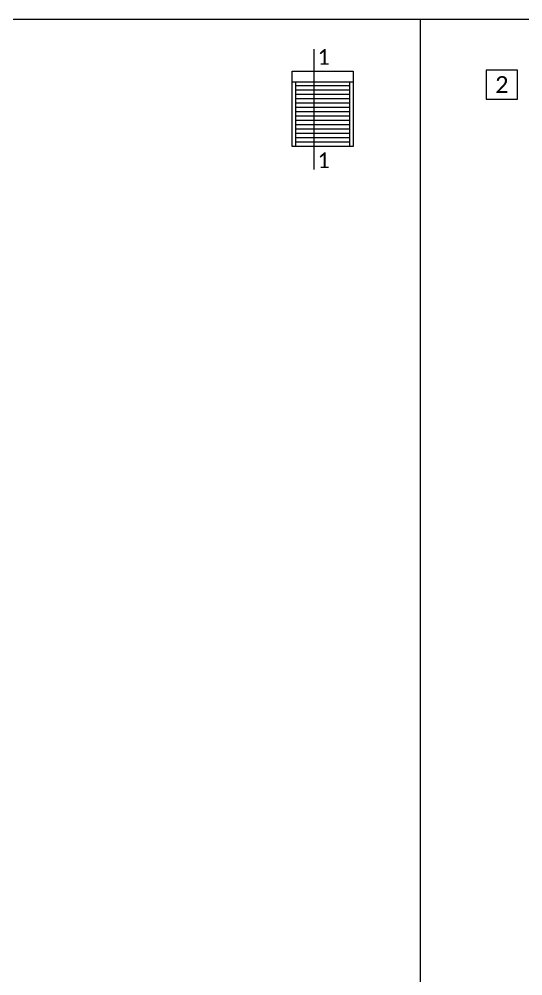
# Model space of a CAD drawing. Header units: millimetres. Extents: x 0 to 7790, y 0 to 17467.
# Drawn here: x 5886 to 6337, y 7190 to 8045 of the extents above; entities that cross this region are included whole.
import ezdxf

# ---------------------------------------------------------------- set-up
doc = ezdxf.new("R2010")
doc.units = ezdxf.units.MM
for name, color, linetype, lineweight in [('_MB_ramka_0.15', 124, 'Continuous', 15), ('_MB_tekst_0.25', 40, 'Continuous', 25), ('_MB_widokowa_0.15', 153, 'Continuous', 15)]:
    doc.layers.add(name, color=color, linetype=linetype, lineweight=lineweight)
doc.styles.add('_MB_Calibri_Light_2.5', font='calibril.ttf', dxfattribs={"height": 2.5})

msp = doc.modelspace()

# ---------------------------------------------------------------- linework, layer by layer
at = {"layer": '_MB_ramka_0.15'}
msp.add_line((6245, 8045), (6245, 5445), dxfattribs=at)
msp.add_lwpolyline([(5245, 8045), (7745, 8045), (7745, 5445), (5245, 5445), (5245, 8045)], dxfattribs=at)
msp.add_lwpolyline([(6303.726, 7973.4), (6331.726, 7973.4), (6331.726, 7999.4), (6303.726, 7999.4)], close=True, dxfattribs=at)
at = {"layer": '_MB_widokowa_0.15'}
for points in [[(6149.684, 8018.216), (6149.684, 7938.591)], [(6130.446, 7988.997), (6185.046, 7988.997)], [(6133.596, 7931.142), (6133.596, 7988.997)], [(6181.896, 7985.532), (6133.596, 7985.532)], [(6181.896, 7931.142), (6181.896, 7988.997)], [(6181.896, 7981.647), (6133.596, 7981.647)], [(6181.896, 7977.762), (6133.596, 7977.762)], [(6181.896, 7973.877), (6133.596, 7973.877)], [(6181.896, 7969.992), (6133.596, 7969.992)], [(6181.896, 7966.107), (6133.596, 7966.107)], [(6181.896, 7962.222), (6133.596, 7962.222)], [(6181.896, 7958.337), (6133.596, 7958.337)], [(6181.896, 7954.452), (6133.596, 7954.452)], [(6181.896, 7950.567), (6133.596, 7950.567)], [(6181.896, 7946.682), (6133.596, 7946.682)], [(6181.896, 7942.797), (6133.596, 7942.797)], [(6181.896, 7938.912), (6133.596, 7938.912)], [(6181.896, 7935.027), (6133.596, 7935.027)], [(6149.684, 7938.591), (6149.684, 7910.591)]]:
    msp.add_lwpolyline(points, dxfattribs=at)
msp.add_lwpolyline([(6130.446, 7998.447), (6185.046, 7998.447), (6185.046, 7931.142), (6130.446, 7931.142)], close=True, dxfattribs=at)

# ---------------------------------------------------------------- texts
at = {"layer": '_MB_tekst_0.25', "insert": (6317.873, 7986.558), "char_height": 15, "width": 19.52774, "attachment_point": 5, "style": '_MB_Calibri_Light_2.5'}
msp.add_mtext('{\\fCalibri Light|b0|i0|c238|p34;2}', dxfattribs=at)
at = {"layer": '_MB_widokowa_0.15', "char_height": 14, "width": 13.66942, "attachment_point": 4, "style": '_MB_Calibri_Light_2.5'}
for insert in [(6153.076, 8011.265), (6153.076, 7918.911)]:
    msp.add_mtext('{\\fCalibri Light|b0|i0|c238|p34;1}', dxfattribs=dict(at, insert=insert))

doc.saveas('drawing.dxf')
